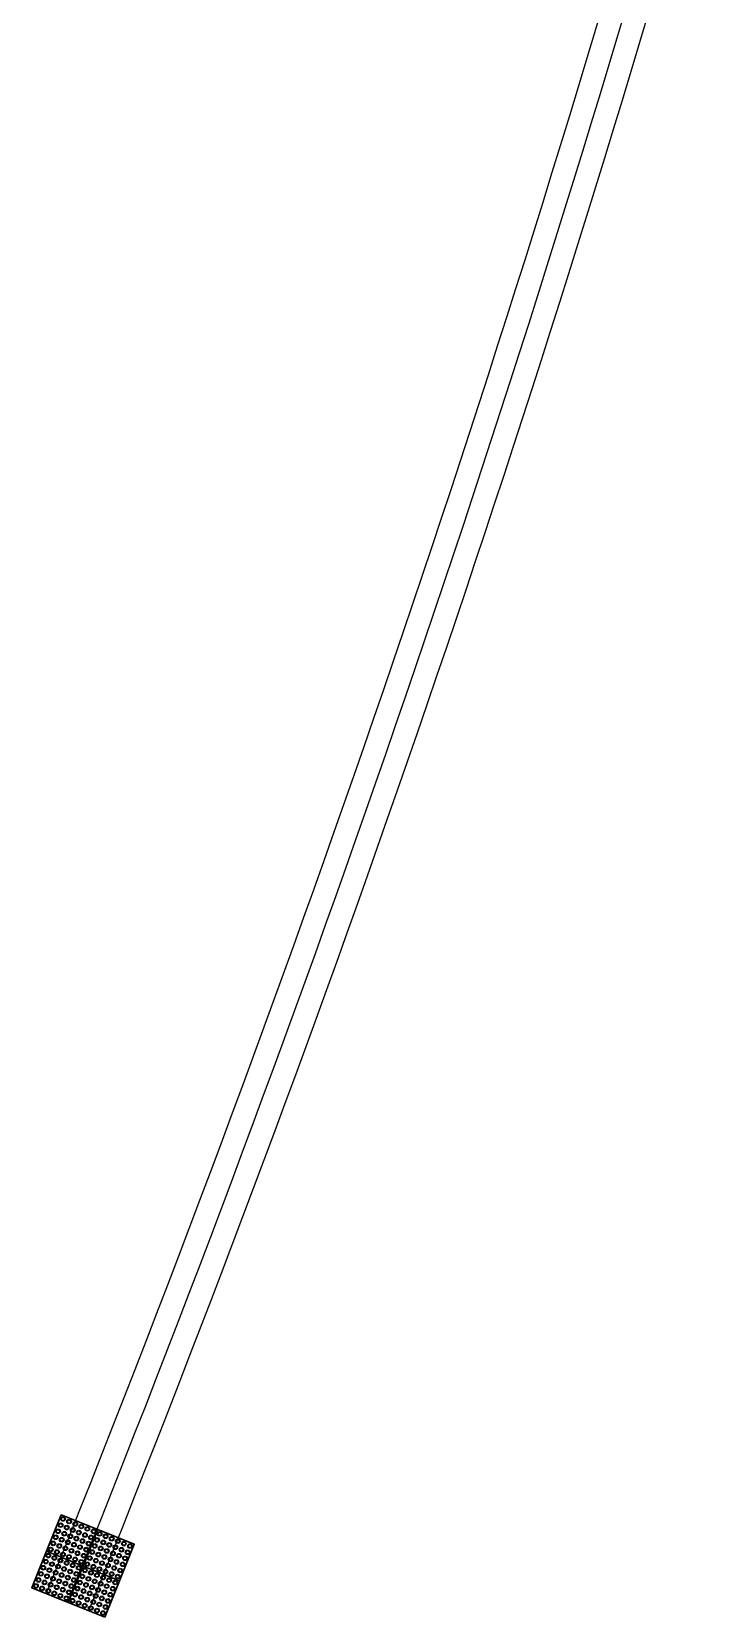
# Model space of a CAD drawing. Header units: millimetres. Extents: x 832728086 to 834530684, y 817551485 to 818349469.
# Drawn here: x 832728393.52 to 832728398.73, y 817960438.2 to 817960450.28 of the extents above; entities that cross this region are included whole.
import ezdxf

# ---------------------------------------------------------------- set-up
doc = ezdxf.new("R2010")
doc.units = ezdxf.units.MM
doc.header["$LTSCALE"] = 100
doc.layers.add('000-helpline', color=30, linetype='Continuous', lineweight=30, plot=False)
doc.layers.add('000-Tactile-l', color=8, linetype='Continuous')

# ---------------------------------------------------------------- blocks, each defined once
blk = doc.blocks.new('tactile')
at = {"layer": '000-helpline', "ltscale": 0.015}
for points in [[(834265.605, 817918.823), (834265.327, 817918.935), (834265.439, 817919.213), (834265.717, 817919.101)], [(834265.883, 817918.71), (834265.605, 817918.823), (834265.717, 817919.101), (834265.995, 817918.989)], [(834265.493, 817918.545), (834265.214, 817918.657), (834265.327, 817918.935), (834265.605, 817918.823)], [(834265.771, 817918.432), (834265.493, 817918.545), (834265.605, 817918.823), (834265.883, 817918.71)]]:
    blk.add_lwpolyline(points, close=True, dxfattribs=at)
at = {"layer": '000-Tactile-l'}
blk.add_lwpolyline([(834265.995, 817918.989), (834265.771, 817918.432), (834265.214, 817918.657), (834265.439, 817919.213)], close=True, dxfattribs=at)
at = {"layer": '000-Tactile-l', "ltscale": 0.015}
for centre, radius in [((834265.453, 817919.181), 0.0175), ((834265.453, 817919.181), 0.0125), ((834265.499, 817919.162), 0.0175), ((834265.499, 817919.162), 0.0125), ((834265.546, 817919.143), 0.0175), ((834265.397, 817919.042), 0.0175), ((834265.397, 817919.042), 0.0125), ((834265.415, 817919.088), 0.0175), ((834265.415, 817919.088), 0.0125), ((834265.434, 817919.134), 0.0175), ((834265.434, 817919.134), 0.0125), ((834265.443, 817919.023), 0.0175), ((834265.462, 817919.069), 0.0175), ((834265.462, 817919.069), 0.0125), ((834265.481, 817919.116), 0.0175), ((834265.481, 817919.116), 0.0125), ((834265.508, 817919.05), 0.0175), ((834265.508, 817919.05), 0.0125), ((834265.527, 817919.097), 0.0175), ((834265.527, 817919.097), 0.0125), ((834265.546, 817919.143), 0.0125), ((834265.555, 817919.032), 0.0175), ((834265.555, 817919.032), 0.0125), ((834265.573, 817919.078), 0.0175), ((834265.573, 817919.078), 0.0125), ((834265.592, 817919.124), 0.0175), ((834265.592, 817919.124), 0.0125), ((834265.62, 817919.059), 0.0175), ((834265.62, 817919.059), 0.0125), ((834265.638, 817919.106), 0.0175), ((834265.638, 817919.106), 0.0125), ((834265.666, 817919.041), 0.0175), ((834265.666, 817919.041), 0.0125), ((834265.685, 817919.087), 0.0175), ((834265.685, 817919.087), 0.0125), ((834265.712, 817919.022), 0.0175), ((834265.731, 817919.068), 0.0175), ((834265.731, 817919.068), 0.0125), ((834265.777, 817919.05), 0.0175), ((834265.777, 817919.05), 0.0125), ((834265.824, 817919.031), 0.0175), ((834265.824, 817919.031), 0.0125), ((834265.341, 817918.902), 0.0175), ((834265.359, 817918.949), 0.0175), ((834265.359, 817918.949), 0.0125), ((834265.378, 817918.995), 0.0175), ((834265.378, 817918.995), 0.0125), ((834265.406, 817918.93), 0.0175), ((834265.406, 817918.93), 0.0125), ((834265.424, 817918.976), 0.0175), ((834265.424, 817918.976), 0.0125), ((834265.443, 817919.023), 0.0125), ((834265.452, 817918.911), 0.0175), ((834265.452, 817918.911), 0.0125), ((834265.471, 817918.958), 0.0175), ((834265.471, 817918.958), 0.0125), ((834265.489, 817919.004), 0.0175), ((834265.489, 817919.004), 0.0125), ((834265.517, 817918.939), 0.0175), ((834265.517, 817918.939), 0.0125), ((834265.536, 817918.985), 0.0175), ((834265.536, 817918.985), 0.0125), ((834265.563, 817918.92), 0.0175), ((834265.563, 817918.92), 0.0125), ((834265.582, 817918.967), 0.0175), ((834265.582, 817918.967), 0.0125), ((834265.601, 817919.013), 0.0175), ((834265.601, 817919.013), 0.0125), ((834265.61, 817918.902), 0.0175), ((834265.629, 817918.948), 0.0175), ((834265.629, 817918.948), 0.0125), ((834265.647, 817918.994), 0.0175), ((834265.647, 817918.994), 0.0125), ((834265.675, 817918.929), 0.0175), ((834265.675, 817918.929), 0.0125), ((834265.694, 817918.976), 0.0175), ((834265.694, 817918.976), 0.0125), ((834265.712, 817919.022), 0.0125), ((834265.721, 817918.91), 0.0175), ((834265.721, 817918.91), 0.0125), ((834265.74, 817918.957), 0.0175), ((834265.74, 817918.957), 0.0125), ((834265.759, 817919.003), 0.0175), ((834265.759, 817919.003), 0.0125), ((834265.786, 817918.938), 0.0175), ((834265.786, 817918.938), 0.0125), ((834265.805, 817918.984), 0.0175), ((834265.805, 817918.984), 0.0125), ((834265.833, 817918.919), 0.0175), ((834265.833, 817918.919), 0.0125), ((834265.851, 817918.966), 0.0175), ((834265.851, 817918.966), 0.0125), ((834265.87, 817919.012), 0.0175), ((834265.87, 817919.012), 0.0125), ((834265.879, 817918.901), 0.0175), ((834265.898, 817918.947), 0.0175), ((834265.898, 817918.947), 0.0125), ((834265.916, 817918.993), 0.0175), ((834265.916, 817918.993), 0.0125), ((834265.944, 817918.928), 0.0175), ((834265.944, 817918.928), 0.0125), ((834265.963, 817918.975), 0.0175), ((834265.963, 817918.975), 0.0125), ((834265.303, 817918.81), 0.0175), ((834265.303, 817918.81), 0.0125), ((834265.322, 817918.856), 0.0175), ((834265.322, 817918.856), 0.0125), ((834265.341, 817918.902), 0.0125), ((834265.349, 817918.791), 0.0175), ((834265.349, 817918.791), 0.0125), ((834265.368, 817918.837), 0.0175), ((834265.368, 817918.837), 0.0125), ((834265.387, 817918.884), 0.0175), ((834265.387, 817918.884), 0.0125), ((834265.415, 817918.819), 0.0175), ((834265.415, 817918.819), 0.0125), ((834265.433, 817918.865), 0.0175), ((834265.433, 817918.865), 0.0125), ((834265.461, 817918.8), 0.0175), ((834265.461, 817918.8), 0.0125), ((834265.48, 817918.846), 0.0175), ((834265.48, 817918.846), 0.0125), ((834265.498, 817918.893), 0.0175), ((834265.498, 817918.893), 0.0125), ((834265.507, 817918.781), 0.0175), ((834265.526, 817918.828), 0.0175), ((834265.526, 817918.828), 0.0125), ((834265.545, 817918.874), 0.0175), ((834265.545, 817918.874), 0.0125), ((834265.572, 817918.809), 0.0175), ((834265.572, 817918.809), 0.0125), ((834265.591, 817918.855), 0.0175), ((834265.591, 817918.855), 0.0125), ((834265.61, 817918.902), 0.0125), ((834265.619, 817918.79), 0.0175), ((834265.619, 817918.79), 0.0125), ((834265.637, 817918.837), 0.0175), ((834265.637, 817918.837), 0.0125), ((834265.656, 817918.883), 0.0175), ((834265.656, 817918.883), 0.0125), ((834265.684, 817918.818), 0.0175), ((834265.684, 817918.818), 0.0125), ((834265.703, 817918.864), 0.0175), ((834265.703, 817918.864), 0.0125), ((834265.73, 817918.799), 0.0175), ((834265.73, 817918.799), 0.0125), ((834265.749, 817918.845), 0.0175), ((834265.749, 817918.845), 0.0125), ((834265.768, 817918.892), 0.0175), ((834265.768, 817918.892), 0.0125), ((834265.776, 817918.78), 0.0175), ((834265.795, 817918.827), 0.0175), ((834265.795, 817918.827), 0.0125), ((834265.814, 817918.873), 0.0175), ((834265.814, 817918.873), 0.0125), ((834265.842, 817918.808), 0.0175), ((834265.842, 817918.808), 0.0125), ((834265.86, 817918.854), 0.0175), ((834265.86, 817918.854), 0.0125), ((834265.879, 817918.901), 0.0125), ((834265.888, 817918.789), 0.0175), ((834265.888, 817918.789), 0.0125), ((834265.907, 817918.836), 0.0175), ((834265.907, 817918.836), 0.0125), ((834265.925, 817918.882), 0.0175), ((834265.925, 817918.882), 0.0125), ((834265.247, 817918.671), 0.0175), ((834265.247, 817918.671), 0.0125), ((834265.266, 817918.717), 0.0175), ((834265.266, 817918.717), 0.0125), ((834265.284, 817918.763), 0.0175), ((834265.284, 817918.763), 0.0125), ((834265.312, 817918.698), 0.0175), ((834265.312, 817918.698), 0.0125), ((834265.331, 817918.745), 0.0175), ((834265.331, 817918.745), 0.0125), ((834265.358, 817918.68), 0.0175), ((834265.358, 817918.68), 0.0125), ((834265.377, 817918.726), 0.0175), ((834265.377, 817918.726), 0.0125), ((834265.396, 817918.772), 0.0175), ((834265.396, 817918.772), 0.0125), ((834265.405, 817918.661), 0.0175), ((834265.423, 817918.707), 0.0175), ((834265.423, 817918.707), 0.0125), ((834265.442, 817918.754), 0.0175), ((834265.442, 817918.754), 0.0125), ((834265.47, 817918.689), 0.0175), ((834265.47, 817918.689), 0.0125), ((834265.489, 817918.735), 0.0175), ((834265.489, 817918.735), 0.0125), ((834265.507, 817918.781), 0.0125), ((834265.516, 817918.67), 0.0175), ((834265.516, 817918.67), 0.0125), ((834265.535, 817918.716), 0.0175), ((834265.535, 817918.716), 0.0125), ((834265.554, 817918.763), 0.0175), ((834265.554, 817918.763), 0.0125), ((834265.581, 817918.697), 0.0175), ((834265.581, 817918.697), 0.0125), ((834265.6, 817918.744), 0.0175), ((834265.6, 817918.744), 0.0125), ((834265.628, 817918.679), 0.0175), ((834265.628, 817918.679), 0.0125), ((834265.646, 817918.725), 0.0175), ((834265.646, 817918.725), 0.0125), ((834265.665, 817918.771), 0.0175), ((834265.665, 817918.771), 0.0125), ((834265.674, 817918.66), 0.0175), ((834265.693, 817918.706), 0.0175), ((834265.693, 817918.706), 0.0125), ((834265.711, 817918.753), 0.0175), ((834265.711, 817918.753), 0.0125), ((834265.739, 817918.688), 0.0175), ((834265.739, 817918.688), 0.0125), ((834265.758, 817918.734), 0.0175), ((834265.758, 817918.734), 0.0125), ((834265.776, 817918.78), 0.0125), ((834265.785, 817918.669), 0.0175), ((834265.785, 817918.669), 0.0125), ((834265.804, 817918.715), 0.0175), ((834265.804, 817918.715), 0.0125), ((834265.823, 817918.762), 0.0175), ((834265.823, 817918.762), 0.0125), ((834265.85, 817918.697), 0.0175), ((834265.85, 817918.697), 0.0125), ((834265.869, 817918.743), 0.0175), ((834265.869, 817918.743), 0.0125), ((834265.293, 817918.652), 0.0175), ((834265.293, 817918.652), 0.0125), ((834265.34, 817918.633), 0.0175), ((834265.34, 817918.633), 0.0125), ((834265.386, 817918.615), 0.0175), ((834265.386, 817918.615), 0.0125), ((834265.405, 817918.661), 0.0125), ((834265.432, 817918.596), 0.0175), ((834265.432, 817918.596), 0.0125), ((834265.451, 817918.642), 0.0175), ((834265.451, 817918.642), 0.0125), ((834265.479, 817918.577), 0.0175), ((834265.479, 817918.577), 0.0125), ((834265.497, 817918.623), 0.0175), ((834265.497, 817918.623), 0.0125), ((834265.525, 817918.558), 0.0175), ((834265.525, 817918.558), 0.0125), ((834265.544, 817918.605), 0.0175), ((834265.544, 817918.605), 0.0125), ((834265.563, 817918.651), 0.0175), ((834265.563, 817918.651), 0.0125), ((834265.571, 817918.54), 0.0175), ((834265.59, 817918.586), 0.0175), ((834265.59, 817918.586), 0.0125), ((834265.609, 817918.632), 0.0175), ((834265.609, 817918.632), 0.0125), ((834265.637, 817918.567), 0.0175), ((834265.637, 817918.567), 0.0125), ((834265.655, 817918.614), 0.0175), ((834265.655, 817918.614), 0.0125), ((834265.674, 817918.66), 0.0125), ((834265.683, 817918.549), 0.0175), ((834265.683, 817918.549), 0.0125), ((834265.702, 817918.595), 0.0175), ((834265.702, 817918.595), 0.0125), ((834265.72, 817918.641), 0.0175), ((834265.72, 817918.641), 0.0125), ((834265.748, 817918.576), 0.0175), ((834265.748, 817918.576), 0.0125), ((834265.767, 817918.623), 0.0175), ((834265.767, 817918.623), 0.0125), ((834265.794, 817918.557), 0.0175), ((834265.794, 817918.557), 0.0125), ((834265.813, 817918.604), 0.0175), ((834265.813, 817918.604), 0.0125), ((834265.832, 817918.65), 0.0175), ((834265.832, 817918.65), 0.0125), ((834265.571, 817918.54), 0.0125), ((834265.618, 817918.521), 0.0175), ((834265.618, 817918.521), 0.0125), ((834265.664, 817918.502), 0.0175), ((834265.664, 817918.502), 0.0125), ((834265.711, 817918.483), 0.0175), ((834265.711, 817918.483), 0.0125), ((834265.729, 817918.53), 0.0175), ((834265.729, 817918.53), 0.0125), ((834265.757, 817918.465), 0.0175), ((834265.757, 817918.465), 0.0125), ((834265.776, 817918.511), 0.0175), ((834265.776, 817918.511), 0.0125)]:
    blk.add_circle(centre, radius, dxfattribs=at)
at = {"layer": '000-Tactile-l', "ltscale": 5e-05}
for radius, start in [(136.539, 338.00277), (136.714, 338.00277), (136.889, 338.00278)]:
    blk.add_arc((834138.726, 817969.754), radius, start, 344.17642, dxfattribs=at)

msp = doc.modelspace()

# ---------------------------------------------------------------- block references
at = {"layer": '000-Tactile-l'}
msp.add_blockref('tactile', (831894128.3015, 817142519.7659), dxfattribs=at)

doc.saveas('drawing.dxf')
